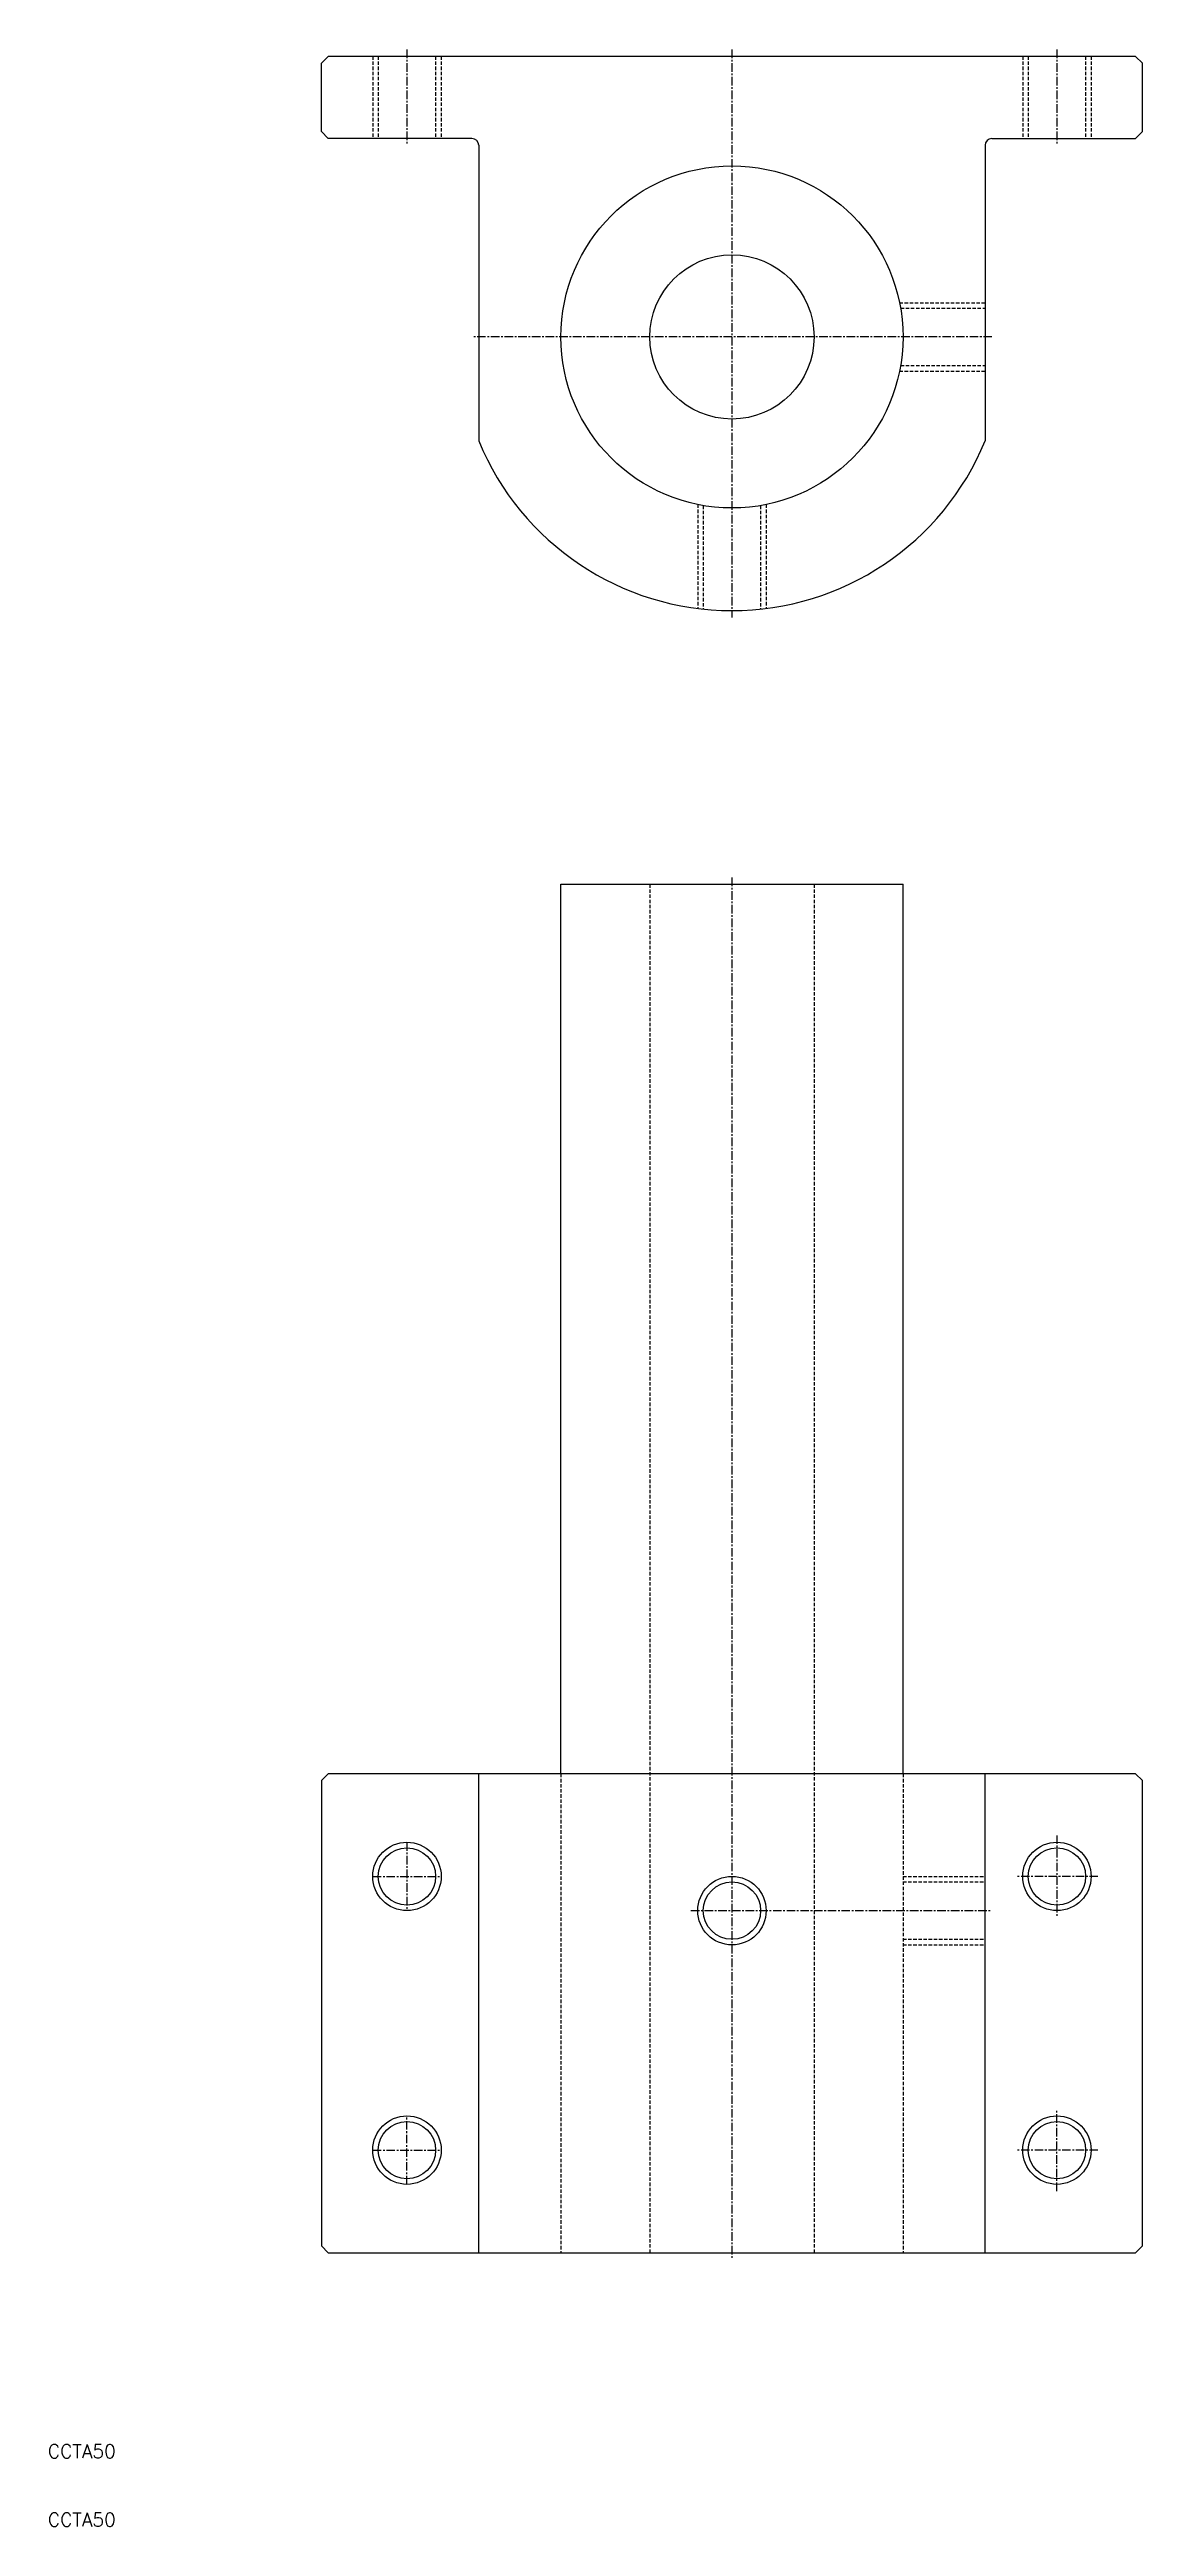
# Model space of a CAD drawing. Extents: x 10 to 170, y 10 to 372.
import ezdxf

# ---------------------------------------------------------------- set-up
doc = ezdxf.new("R2010")
doc.units = 0
doc.linetypes.add('CENTER', pattern=[2, 1.25, -0.25, 0.25, -0.25])
doc.linetypes.add('DASHED', pattern=[0.75, 0.5, -0.25])
doc.layers.get('0').update_dxf_attribs({"linetype": 'CONTINUOUS'})
doc.layers.add('CENTER', color=1, linetype='CENTER')
doc.styles.get("Standard").update_dxf_attribs({"font": 'txt.shx'})

msp = doc.modelspace()

# ---------------------------------------------------------------- linework, layer by layer
at = {"color": 7, "linetype": 'CONTINUOUS'}
for p, q in [((50, 370), (51, 371)), ((50, 360), (50, 370)), ((169, 371), (51, 371)), ((170, 370), (169, 371)), ((170, 360), (170, 370)), ((51, 359), (50, 360)), ((72, 359), (51, 359)), ((148, 359), (169, 359)), ((169, 359), (170, 360)), ((73, 358), (73, 314.8)), ((147, 358), (147, 314.8)), ((85, 120), (85, 250)), ((85, 250), (135, 250)), ((135, 120), (135, 250)), ((50, 119), (51, 120)), ((169, 120), (51, 120)), ((73, 50), (73, 120)), ((147, 50), (147, 120)), ((169, 120), (170, 119)), ((50, 119), (50, 51)), ((170, 51), (170, 119)), ((51, 50), (50, 51)), ((170, 51), (169, 50)), ((51, 50), (169, 50))]:
    msp.add_line(p, q, dxfattribs=at)
at = {"color": 3, "linetype": 'DASHED'}
for p, q in [((57.5, 371), (57.5, 359)), ((58.31, 371), (58.31, 359)), ((66.69, 371), (66.69, 359)), ((67.5, 371), (67.5, 359)), ((152.5, 371), (152.5, 359)), ((153.31, 371), (153.31, 359)), ((161.69, 371), (161.69, 359)), ((162.5, 371), (162.5, 359)), ((134.49, 335), (147, 335)), ((134.65, 334.19), (147, 334.19)), ((134.65, 325.81), (147, 325.81)), ((134.49, 325), (147, 325)), ((105, 305.51), (105, 290.31)), ((105.81, 305.35), (105.81, 290.22)), ((114.19, 305.35), (114.19, 290.22)), ((115, 305.51), (115, 290.31)), ((98, 250), (98, 50)), ((122, 250), (122, 50)), ((85, 120), (85, 50)), ((135, 120), (135, 50)), ((135, 105), (147, 105)), ((135, 104.19), (147, 104.19)), ((135, 95.81), (147, 95.81)), ((135, 95), (147, 95))]:
    msp.add_line(p, q, dxfattribs=at)
at = {"color": 7, "linetype": 'CONTINUOUS'}
for centre, radius in [((110, 330), 25), ((110, 330), 12), ((62.5, 105), 4.19), ((157.5, 105), 4.19), ((110, 100), 4.19), ((62.5, 65), 4.19), ((157.5, 65), 4.19)]:
    msp.add_circle(centre, radius, dxfattribs=at)
at = {"color": 3, "linetype": 'CONTINUOUS'}
for centre in [(62.5, 105), (157.5, 105), (110, 100), (62.5, 65), (157.5, 65)]:
    msp.add_circle(centre, 5, dxfattribs=at)
at = {"color": 7, "linetype": 'CONTINUOUS'}
for centre, radius, start, end in [((72, 358), 1, 0, 90), ((148, 358), 1, 90, 180), ((110, 330), 40, 202.3316, 337.6684)]:
    msp.add_arc(centre, radius, start, end, dxfattribs=at)
at = {"layer": 'CENTER', "color": 1, "linetype": 'CENTER'}
for p, q in [((62.5, 372), (62.5, 358)), ((110, 372), (110, 289)), ((157.5, 372), (157.5, 358)), ((148, 330), (72, 330)), ((110, 251), (110, 49)), ((62.5, 110), (62.5, 100)), ((157.5, 111), (157.5, 99)), ((57.5, 105), (67.5, 105)), ((163.5, 105), (151.5, 105)), ((104, 100), (148, 100)), ((62.5, 60), (62.5, 70)), ((157.5, 59), (157.5, 71)), ((57.5, 65), (67.5, 65)), ((163.5, 65), (151.5, 65))]:
    msp.add_line(p, q, dxfattribs=at)

# ---------------------------------------------------------------- texts
at = {"color": 7, "linetype": 'CONTINUOUS'}
for p in [(10, 20), (10, 10)]:
    msp.add_text('CCTA50', height=2, dxfattribs=at).set_placement(p)

doc.saveas('drawing.dxf')
